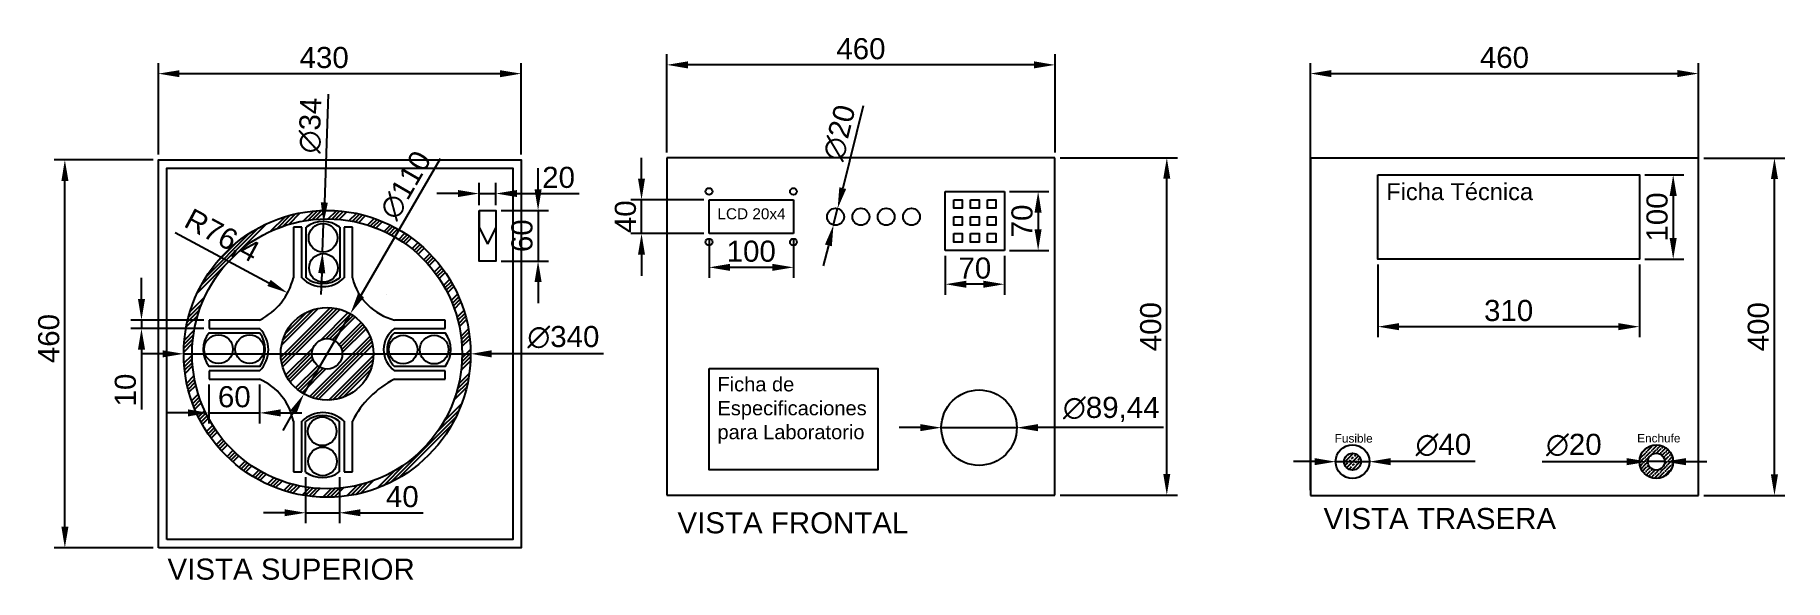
# Model space of a CAD drawing. Header units: millimetres. Extents: x 839 to 2913, y 500 to 1146.
import ezdxf

# ---------------------------------------------------------------- set-up
doc = ezdxf.new("R2010")
doc.units = ezdxf.units.MM
for name, color, linetype in [('Base para butirometros', 162, 'Continuous'), ('Carcasa', 28, 'Continuous'), ('Componentes', 62, 'Continuous'), ('Contornos Internos', 26, 'Continuous'), ('Impresiones 3D', 10, 'Continuous'), ('Portabutirometros', 250, 'Continuous')]:
    doc.layers.add(name, color=color, linetype=linetype)
doc.styles.get("Standard").update_dxf_attribs({"font": 'arial.ttf'})
doc.dimstyles.new('ISO-25', dxfattribs={"dimscale": 10, "dimtxt": 2.5, "dimasz": 2.5, "dimexe": 1.25, "dimexo": 0.625, "dimtad": 1, "dimtxsty": 'Standard', "dimcen": 2.5, "dimadec": 0, "dimazin": 0, "dimtfac": 1, "dimtmove": 0, "dimatfit": 3, "dimfxl": 1, "dimarcsym": 0})
pattern_1 = [(45, (884.812, 437.809), (-13.4704, 13.4704), []), (45, (889.302, 437.809), (-13.4704, 13.4704), []), (45, (893.792, 437.809), (-13.4704, 13.4704), []), (45, (898.282, 437.809), (-13.4704, 13.4704), [])]

# ---------------------------------------------------------------- blocks, each defined once
blk = doc.blocks.new('*D5')
at = {"layer": 'Carcasa', "color": 0, "lineweight": -2, "transparency": 16777216}
for p, q in [((978.6, 997.8), (861.5, 997.8)), ((874, 562.8), (874, 972.8)), ((978.6, 537.8), (861.5, 537.8))]:
    blk.add_line(p, q, dxfattribs=at)
at = {"layer": 'Carcasa', "color": 0, "transparency": 16777216}
for points in [[(869.9, 972.8), (878.2, 972.8), (874, 997.8)], [(869.9, 562.8), (878.2, 562.8), (874, 537.8)]]:
    blk.add_solid(points, dxfattribs=at)
at = {"layer": 'Defpoints', "color": 0, "transparency": 16777216}
for p in [(874, 997.8), (984.8, 997.8), (984.8, 537.8)]:
    blk.add_point(p, dxfattribs=at)
at = {"layer": 'Carcasa', "color": 0, "transparency": 16777216, "insert": (855, 785.9), "char_height": 25, "attachment_point": 5, "rotation": 90}
blk.add_mtext('460', dxfattribs=at)
blk = doc.blocks.new('*D6')
at = {"layer": 'Carcasa', "color": 0, "lineweight": -2, "transparency": 16777216}
for p, q in [((984.8, 1004.1), (984.8, 1112.4)), ((1009.8, 1099.9), (1389.8, 1099.9)), ((1414.8, 1004.1), (1414.8, 1112.4))]:
    blk.add_line(p, q, dxfattribs=at)
at = {"layer": 'Carcasa', "color": 0, "transparency": 16777216}
for points in [[(1009.8, 1104), (1009.8, 1095.7), (984.8, 1099.9)], [(1389.8, 1104), (1389.8, 1095.7), (1414.8, 1099.9)]]:
    blk.add_solid(points, dxfattribs=at)
at = {"layer": 'Defpoints', "color": 0, "transparency": 16777216}
for p in [(1414.8, 1099.9), (984.8, 997.8), (1414.8, 997.8)]:
    blk.add_point(p, dxfattribs=at)
at = {"layer": 'Carcasa', "color": 0, "transparency": 16777216, "insert": (1181.3, 1118.9), "char_height": 25, "attachment_point": 5}
blk.add_mtext('430', dxfattribs=at)
blk = doc.blocks.new('*D8')
at = {"layer": 'Contornos Internos', "color": 0, "lineweight": -2, "transparency": 16777216}
for p, q in [((989.8, 767.8), (964.8, 767.8)), ((1014.8, 767.8), (1354.8, 767.8)), ((1512.2, 767.8), (1379.8, 767.8))]:
    blk.add_line(p, q, dxfattribs=at)
at = {"layer": 'Contornos Internos', "color": 0, "transparency": 16777216}
for points in [[(989.8, 772), (989.8, 763.6), (1014.8, 767.8)], [(1379.8, 772), (1379.8, 763.6), (1354.8, 767.8)]]:
    blk.add_solid(points, dxfattribs=at)
at = {"layer": 'Defpoints', "color": 0, "transparency": 16777216}
for p in [(1014.8, 767.8), (1354.8, 767.8)]:
    blk.add_point(p, dxfattribs=at)
at = {"layer": 'Contornos Internos', "color": 0, "transparency": 16777216, "insert": (1464.8, 787.5), "char_height": 25, "attachment_point": 5}
blk.add_mtext('∅340', dxfattribs=at)
blk = doc.blocks.new('*D9')
at = {"layer": 'Base para butirometros', "color": 0, "lineweight": -2, "transparency": 16777216}
blk.add_line((1004.7, 911.5), (1115.9, 851.8), dxfattribs=at)
at = {"layer": 'Base para butirometros', "color": 0, "transparency": 16777216}
blk.add_solid([(1117.9, 855.5), (1114, 848.2), (1138, 840)], dxfattribs=at)
at = {"layer": 'Defpoints', "color": 0, "transparency": 16777216}
for p in [(1070.6, 876.1), (1138, 840)]:
    blk.add_point(p, dxfattribs=at)
at = {"layer": 'Base para butirometros', "color": 0, "transparency": 16777216, "insert": (1059.4, 906.3), "char_height": 25, "attachment_point": 5, "rotation": 331.7826}
blk.add_mtext('R76,4', dxfattribs=at)
blk = doc.blocks.new('*D10')
at = {"layer": 'Base para butirometros', "color": 0, "lineweight": -2, "transparency": 16777216}
for p, q in [((964.8, 832.8), (964.8, 857.8)), ((1038.6, 807.8), (952.3, 807.8)), ((1038.6, 797.8), (952.3, 797.8)), ((964.8, 807.8), (964.8, 797.8)), ((964.8, 772.8), (964.8, 701.9))]:
    blk.add_line(p, q, dxfattribs=at)
at = {"layer": 'Base para butirometros', "color": 0, "transparency": 16777216}
for points in [[(960.6, 832.8), (969, 832.8), (964.8, 807.8)], [(960.6, 772.8), (969, 772.8), (964.8, 797.8)]]:
    blk.add_solid(points, dxfattribs=at)
at = {"layer": 'Defpoints', "color": 0, "transparency": 16777216}
for p in [(964.8, 797.8), (1044.8, 807.8), (1044.8, 797.8)]:
    blk.add_point(p, dxfattribs=at)
at = {"layer": 'Base para butirometros', "color": 0, "transparency": 16777216, "insert": (945.8, 724.9), "char_height": 25, "attachment_point": 5, "rotation": 90}
blk.add_mtext('10', dxfattribs=at)
blk = doc.blocks.new('*D11')
at = {"layer": 'Defpoints', "color": 0, "transparency": 16777216}
for p in [(1180.6, 922.3), (1179.3, 888.3)]:
    blk.add_point(p, dxfattribs=at)
at = {"layer": 'Portabutirometros', "color": 0, "lineweight": -2, "transparency": 16777216}
for p, q in [((1186.2, 1075.5), (1181.5, 947.3)), ((1179.3, 888.3), (1180.6, 922.3)), ((1178.4, 863.3), (1177.5, 838.3))]:
    blk.add_line(p, q, dxfattribs=at)
at = {"layer": 'Portabutirometros', "color": 0, "transparency": 16777216}
for points in [[(1177.3, 947.4), (1185.7, 947.1), (1180.6, 922.3)], [(1174.2, 863.5), (1182.6, 863.2), (1179.3, 888.3)]]:
    blk.add_solid(points, dxfattribs=at)
at = {"layer": 'Portabutirometros', "color": 0, "transparency": 16777216, "insert": (1165.1, 1038.5), "char_height": 25, "attachment_point": 5, "rotation": 87.8973}
blk.add_mtext('∅34', dxfattribs=at)
blk = doc.blocks.new('*D12')
at = {"layer": 'Contornos Internos', "color": 0, "lineweight": -2, "transparency": 16777216}
for p, q in [((1339.8, 957.8), (1314.8, 957.8)), ((1364.8, 944.1), (1364.8, 970.3)), ((1364.8, 957.8), (1384.8, 957.8)), ((1384.8, 944.1), (1384.8, 970.3)), ((1409.8, 957.8), (1483.5, 957.8))]:
    blk.add_line(p, q, dxfattribs=at)
at = {"layer": 'Contornos Internos', "color": 0, "transparency": 16777216}
for points in [[(1339.8, 962), (1339.8, 953.6), (1364.8, 957.8)], [(1409.8, 962), (1409.8, 953.6), (1384.8, 957.8)]]:
    blk.add_solid(points, dxfattribs=at)
at = {"layer": 'Defpoints', "color": 0, "transparency": 16777216}
for p in [(1384.8, 957.8), (1364.8, 937.8), (1384.8, 937.8)]:
    blk.add_point(p, dxfattribs=at)
at = {"layer": 'Contornos Internos', "color": 0, "transparency": 16777216, "insert": (1459.1, 976.8), "char_height": 25, "attachment_point": 5}
blk.add_mtext('20', dxfattribs=at)
blk = doc.blocks.new('*D13')
at = {"layer": 'Contornos Internos', "color": 0, "lineweight": -2, "transparency": 16777216}
for p, q in [((1434.8, 962.8), (1434.8, 987.8)), ((1391.1, 937.8), (1447.3, 937.8)), ((1434.8, 937.8), (1434.8, 877.8)), ((1391.1, 877.8), (1447.3, 877.8)), ((1434.8, 852.8), (1434.8, 827.8))]:
    blk.add_line(p, q, dxfattribs=at)
at = {"layer": 'Contornos Internos', "color": 0, "transparency": 16777216}
for points in [[(1430.6, 962.8), (1439, 962.8), (1434.8, 937.8)], [(1430.6, 852.8), (1439, 852.8), (1434.8, 877.8)]]:
    blk.add_solid(points, dxfattribs=at)
at = {"layer": 'Defpoints', "color": 0, "transparency": 16777216}
for p in [(1384.8, 937.8), (1384.8, 877.8), (1434.8, 877.8)]:
    blk.add_point(p, dxfattribs=at)
at = {"layer": 'Contornos Internos', "color": 0, "transparency": 16777216, "insert": (1415.8, 907.8), "char_height": 25, "attachment_point": 5, "rotation": 90}
blk.add_mtext('60', dxfattribs=at)
blk = doc.blocks.new('*D14')
at = {"layer": 'Base para butirometros', "color": 0, "lineweight": -2, "transparency": 16777216}
for p, q in [((1044.8, 731.6), (1044.8, 685.3)), ((1104.8, 731.6), (1104.8, 685.3)), ((1019.8, 697.8), (994.8, 697.8)), ((1044.8, 697.8), (1104.8, 697.8)), ((1129.8, 697.8), (1154.8, 697.8))]:
    blk.add_line(p, q, dxfattribs=at)
at = {"layer": 'Base para butirometros', "color": 0, "transparency": 16777216}
for points in [[(1019.8, 702), (1019.8, 693.6), (1044.8, 697.8)], [(1129.8, 702), (1129.8, 693.6), (1104.8, 697.8)]]:
    blk.add_solid(points, dxfattribs=at)
at = {"layer": 'Defpoints', "color": 0, "transparency": 16777216}
for p in [(1044.8, 737.8), (1104.8, 737.8), (1104.8, 697.8)]:
    blk.add_point(p, dxfattribs=at)
at = {"layer": 'Base para butirometros', "color": 0, "transparency": 16777216, "insert": (1074.8, 716.8), "char_height": 25, "attachment_point": 5}
blk.add_mtext('60', dxfattribs=at)
blk = doc.blocks.new('*D15')
at = {"layer": 'Base para butirometros', "color": 0, "lineweight": -2, "transparency": 16777216}
for p, q in [((1318.6, 998.9), (1224.9, 837)), ((1157.3, 720.2), (1212.4, 815.4)), ((1144.7, 698.6), (1132.2, 676.9))]:
    blk.add_line(p, q, dxfattribs=at)
at = {"layer": 'Base para butirometros', "color": 0, "transparency": 16777216}
for points in [[(1221.3, 839.1), (1228.5, 835), (1212.4, 815.4)], [(1141.1, 700.7), (1148.3, 696.5), (1157.3, 720.2)]]:
    blk.add_solid(points, dxfattribs=at)
at = {"layer": 'Defpoints', "color": 0, "transparency": 16777216}
for p in [(1212.4, 815.4), (1157.3, 720.2)]:
    blk.add_point(p, dxfattribs=at)
at = {"layer": 'Base para butirometros', "color": 0, "transparency": 16777216, "insert": (1277.8, 967.7), "char_height": 25, "attachment_point": 5, "rotation": 59.9314}
blk.add_mtext('∅110', dxfattribs=at)
blk = doc.blocks.new('*D16')
at = {"layer": 'Defpoints', "color": 0, "transparency": 16777216}
for p in [(1159.3, 627.7), (1199.3, 627.8), (1199.3, 579.4)]:
    blk.add_point(p, dxfattribs=at)
at = {"layer": 'Portabutirometros', "color": 0, "lineweight": -2, "transparency": 16777216}
for p, q in [((1159.3, 621.5), (1159.3, 566.9)), ((1199.3, 621.6), (1199.3, 566.9)), ((1134.3, 579.4), (1109.3, 579.4)), ((1159.3, 579.4), (1199.3, 579.4)), ((1224.3, 579.4), (1298.5, 579.4))]:
    blk.add_line(p, q, dxfattribs=at)
at = {"layer": 'Portabutirometros', "color": 0, "transparency": 16777216}
for points in [[(1134.3, 583.6), (1134.3, 575.3), (1159.3, 579.4)], [(1224.3, 583.6), (1224.3, 575.3), (1199.3, 579.4)]]:
    blk.add_solid(points, dxfattribs=at)
at = {"layer": 'Portabutirometros', "color": 0, "transparency": 16777216, "insert": (1273.9, 598.4), "char_height": 25, "attachment_point": 5}
blk.add_mtext('40', dxfattribs=at)
blk = doc.blocks.new('*D17')
at = {"layer": 'Defpoints', "color": 0, "transparency": 16777216}
for p in [(1912.7, 680.3), (2002.1, 680.3)]:
    blk.add_point(p, dxfattribs=at)
at = {"layer": 'Impresiones 3D', "color": 0, "lineweight": -2, "transparency": 16777216}
for p, q in [((1887.7, 680.3), (1862.7, 680.3)), ((1912.7, 680.3), (2002.1, 680.3)), ((2176.1, 680.3), (2027.1, 680.3))]:
    blk.add_line(p, q, dxfattribs=at)
at = {"layer": 'Impresiones 3D', "color": 0, "transparency": 16777216}
for points in [[(1887.7, 684.5), (1887.7, 676.1), (1912.7, 680.3)], [(2027.1, 684.5), (2027.1, 676.1), (2002.1, 680.3)]]:
    blk.add_solid(points, dxfattribs=at)
at = {"layer": 'Impresiones 3D', "color": 0, "transparency": 16777216, "insert": (2114.1, 702), "char_height": 25, "attachment_point": 5}
blk.add_mtext('∅89,44', dxfattribs=at)
blk = doc.blocks.new('*D18')
at = {"layer": 'Componentes', "color": 0, "lineweight": -2, "transparency": 16777216}
for p, q in [((1637.4, 904.1), (1637.4, 857.8)), ((1737.4, 904.1), (1737.4, 857.8)), ((1712.4, 870.3), (1662.4, 870.3))]:
    blk.add_line(p, q, dxfattribs=at)
at = {"layer": 'Componentes', "color": 0, "transparency": 16777216}
for points in [[(1662.4, 874.5), (1662.4, 866.1), (1637.4, 870.3)], [(1712.4, 874.5), (1712.4, 866.1), (1737.4, 870.3)]]:
    blk.add_solid(points, dxfattribs=at)
at = {"layer": 'Defpoints', "color": 0, "transparency": 16777216}
for p in [(1637.4, 910.3), (1737.4, 910.3), (1637.4, 870.3)]:
    blk.add_point(p, dxfattribs=at)
at = {"layer": 'Componentes', "color": 0, "transparency": 16777216, "insert": (1687.4, 889.3), "char_height": 25, "attachment_point": 5}
blk.add_mtext('100', dxfattribs=at)
blk = doc.blocks.new('*D19')
at = {"layer": 'Componentes', "color": 0, "lineweight": -2, "transparency": 16777216}
for p, q in [((1557.4, 975.3), (1557.4, 1000.3)), ((1631.1, 950.3), (1544.9, 950.3)), ((1557.4, 910.3), (1557.4, 950.3)), ((1631.1, 910.3), (1544.9, 910.3)), ((1557.4, 885.3), (1557.4, 860.3))]:
    blk.add_line(p, q, dxfattribs=at)
at = {"layer": 'Componentes', "color": 0, "transparency": 16777216}
for points in [[(1553.2, 975.3), (1561.5, 975.3), (1557.4, 950.3)], [(1553.2, 885.3), (1561.5, 885.3), (1557.4, 910.3)]]:
    blk.add_solid(points, dxfattribs=at)
at = {"layer": 'Defpoints', "color": 0, "transparency": 16777216}
for p in [(1557.4, 950.3), (1637.4, 950.3), (1637.4, 910.3)]:
    blk.add_point(p, dxfattribs=at)
at = {"layer": 'Componentes', "color": 0, "transparency": 16777216, "insert": (1538.4, 930.3), "char_height": 25, "attachment_point": 5, "rotation": 90}
blk.add_mtext('40', dxfattribs=at)
blk = doc.blocks.new('*D20')
at = {"layer": 'Componentes', "color": 0, "lineweight": -2, "transparency": 16777216}
for p, q in [((1917.4, 884.1), (1917.4, 837.8)), ((1987.4, 884.1), (1987.4, 837.8)), ((1962.4, 850.3), (1942.4, 850.3))]:
    blk.add_line(p, q, dxfattribs=at)
at = {"layer": 'Componentes', "color": 0, "transparency": 16777216}
for points in [[(1942.4, 854.5), (1942.4, 846.1), (1917.4, 850.3)], [(1962.4, 854.5), (1962.4, 846.1), (1987.4, 850.3)]]:
    blk.add_solid(points, dxfattribs=at)
at = {"layer": 'Defpoints', "color": 0, "transparency": 16777216}
for p in [(1917.4, 890.3), (1987.4, 890.3), (1917.4, 850.3)]:
    blk.add_point(p, dxfattribs=at)
at = {"layer": 'Componentes', "color": 0, "transparency": 16777216, "insert": (1952.4, 869.3), "char_height": 25, "attachment_point": 5}
blk.add_mtext('70', dxfattribs=at)
blk = doc.blocks.new('*D21')
at = {"layer": 'Carcasa', "color": 0, "lineweight": -2, "transparency": 16777216}
for p, q in [((2053.6, 1000.3), (2192.4, 1000.3)), ((2179.9, 625.3), (2179.9, 975.3)), ((2053.6, 600.3), (2192.4, 600.3))]:
    blk.add_line(p, q, dxfattribs=at)
at = {"layer": 'Carcasa', "color": 0, "transparency": 16777216}
for points in [[(2175.7, 975.3), (2184, 975.3), (2179.9, 1000.3)], [(2175.7, 625.3), (2184, 625.3), (2179.9, 600.3)]]:
    blk.add_solid(points, dxfattribs=at)
at = {"layer": 'Defpoints', "color": 0, "transparency": 16777216}
for p in [(2047.4, 1000.3), (2179.9, 1000.3), (2047.4, 600.3)]:
    blk.add_point(p, dxfattribs=at)
at = {"layer": 'Carcasa', "color": 0, "transparency": 16777216, "insert": (2160.9, 800), "char_height": 25, "attachment_point": 5, "rotation": 90}
blk.add_mtext('400', dxfattribs=at)
blk = doc.blocks.new('*D22')
at = {"layer": 'Carcasa', "color": 0, "lineweight": -2, "transparency": 16777216}
for p, q in [((1587.4, 1006.6), (1587.4, 1122.8)), ((2047.4, 1006.6), (2047.4, 1122.8)), ((2022.4, 1110.3), (1612.4, 1110.3))]:
    blk.add_line(p, q, dxfattribs=at)
at = {"layer": 'Carcasa', "color": 0, "transparency": 16777216}
for points in [[(1612.4, 1114.5), (1612.4, 1106.1), (1587.4, 1110.3)], [(2022.4, 1114.5), (2022.4, 1106.1), (2047.4, 1110.3)]]:
    blk.add_solid(points, dxfattribs=at)
at = {"layer": 'Defpoints', "color": 0, "transparency": 16777216}
for p in [(1587.4, 1110.3), (1587.4, 1000.3), (2047.4, 1000.3)]:
    blk.add_point(p, dxfattribs=at)
at = {"layer": 'Carcasa', "color": 0, "transparency": 16777216, "insert": (1817.4, 1129.3), "char_height": 25, "attachment_point": 5}
blk.add_mtext('460', dxfattribs=at)
blk = doc.blocks.new('*D23')
at = {"layer": 'Componentes', "color": 0, "lineweight": -2, "transparency": 16777216}
for p, q in [((1993.6, 960.3), (2039.9, 960.3)), ((2027.4, 935.3), (2027.4, 915.3)), ((1993.6, 890.3), (2039.9, 890.3))]:
    blk.add_line(p, q, dxfattribs=at)
at = {"layer": 'Componentes', "color": 0, "transparency": 16777216}
for points in [[(2023.2, 935.3), (2031.5, 935.3), (2027.4, 960.3)], [(2023.2, 915.3), (2031.5, 915.3), (2027.4, 890.3)]]:
    blk.add_solid(points, dxfattribs=at)
at = {"layer": 'Defpoints', "color": 0, "transparency": 16777216}
for p in [(1987.4, 960.3), (1987.4, 890.3), (2027.4, 890.3)]:
    blk.add_point(p, dxfattribs=at)
at = {"layer": 'Componentes', "color": 0, "transparency": 16777216, "insert": (2008.4, 925.3), "char_height": 25, "attachment_point": 5, "rotation": 90}
blk.add_mtext('70', dxfattribs=at)
blk = doc.blocks.new('*D24')
at = {"layer": 'Defpoints', "color": 0, "transparency": 16777216}
for p in [(1789.8, 940), (1784.9, 920.6)]:
    blk.add_point(p, dxfattribs=at)
at = {"layer": 'Impresiones 3D', "color": 0, "lineweight": -2, "transparency": 16777216}
for p, q in [((1820.2, 1061.7), (1795.9, 964.3)), ((1784.9, 920.6), (1789.8, 940)), ((1778.9, 896.3), (1772.8, 872.1))]:
    blk.add_line(p, q, dxfattribs=at)
at = {"layer": 'Impresiones 3D', "color": 0, "transparency": 16777216}
for points in [[(1791.8, 965.3), (1799.9, 963.2), (1789.8, 940)], [(1774.8, 897.4), (1782.9, 895.3), (1784.9, 920.6)]]:
    blk.add_solid(points, dxfattribs=at)
at = {"layer": 'Impresiones 3D', "color": 0, "transparency": 16777216, "insert": (1791.9, 1029.9), "char_height": 25, "attachment_point": 5, "rotation": 75.9638}
blk.add_mtext('∅20', dxfattribs=at)
blk = doc.blocks.new('*D25')
at = {"layer": 'Carcasa', "color": 0, "lineweight": -2, "transparency": 16777216}
for p, q in [((2816.3, 999.9), (2912.5, 999.9)), ((2900, 624.9), (2900, 974.9)), ((2816.3, 599.9), (2912.5, 599.9))]:
    blk.add_line(p, q, dxfattribs=at)
at = {"layer": 'Carcasa', "color": 0, "transparency": 16777216}
for points in [[(2895.8, 974.9), (2904.2, 974.9), (2900, 999.9)], [(2895.8, 624.9), (2904.2, 624.9), (2900, 599.9)]]:
    blk.add_solid(points, dxfattribs=at)
at = {"layer": 'Defpoints', "color": 0, "transparency": 16777216}
for p in [(2810, 999.9), (2900, 999.9), (2810, 599.9)]:
    blk.add_point(p, dxfattribs=at)
at = {"layer": 'Carcasa', "color": 0, "transparency": 16777216, "insert": (2881, 799.9), "char_height": 25, "attachment_point": 5, "rotation": 90}
blk.add_mtext('400', dxfattribs=at)
blk = doc.blocks.new('*D26')
at = {"layer": 'Carcasa', "color": 0, "lineweight": -2, "transparency": 16777216}
for p, q in [((2350, 606.1), (2350, 1112.5)), ((2375, 1100), (2785, 1100)), ((2810, 606.1), (2810, 1112.5))]:
    blk.add_line(p, q, dxfattribs=at)
at = {"layer": 'Carcasa', "color": 0, "transparency": 16777216}
for points in [[(2375, 1104.2), (2375, 1095.8), (2350, 1100)], [(2785, 1104.2), (2785, 1095.8), (2810, 1100)]]:
    blk.add_solid(points, dxfattribs=at)
at = {"layer": 'Defpoints', "color": 0, "transparency": 16777216}
for p in [(2810, 1100), (2350, 599.9), (2810, 599.9)]:
    blk.add_point(p, dxfattribs=at)
at = {"layer": 'Carcasa', "color": 0, "transparency": 16777216, "insert": (2580, 1119), "char_height": 25, "attachment_point": 5}
blk.add_mtext('460', dxfattribs=at)
blk = doc.blocks.new('*D27')
at = {"layer": 'Defpoints', "color": 0, "transparency": 16777216}
for p in [(2430, 880), (2740, 880), (2430, 800)]:
    blk.add_point(p, dxfattribs=at)
at = {"layer": 'Portabutirometros', "color": 0, "lineweight": -2, "transparency": 16777216}
for p, q in [((2430, 873.8), (2430, 787.5)), ((2740, 873.8), (2740, 787.5)), ((2715, 800), (2455, 800))]:
    blk.add_line(p, q, dxfattribs=at)
at = {"layer": 'Portabutirometros', "color": 0, "transparency": 16777216}
for points in [[(2455, 804.2), (2455, 795.8), (2430, 800)], [(2715, 804.2), (2715, 795.8), (2740, 800)]]:
    blk.add_solid(points, dxfattribs=at)
at = {"layer": 'Portabutirometros', "color": 0, "transparency": 16777216, "insert": (2585, 819), "char_height": 25, "attachment_point": 5}
blk.add_mtext('310', dxfattribs=at)
blk = doc.blocks.new('*D28')
at = {"layer": 'Defpoints', "color": 0, "transparency": 16777216}
for p in [(2740, 980), (2740, 880), (2780, 880)]:
    blk.add_point(p, dxfattribs=at)
at = {"layer": 'Portabutirometros', "color": 0, "lineweight": -2, "transparency": 16777216}
for p, q in [((2746.3, 980), (2792.5, 980)), ((2780, 955), (2780, 905)), ((2746.3, 880), (2792.5, 880))]:
    blk.add_line(p, q, dxfattribs=at)
at = {"layer": 'Portabutirometros', "color": 0, "transparency": 16777216}
for points in [[(2775.8, 955), (2784.2, 955), (2780, 980)], [(2775.8, 905), (2784.2, 905), (2780, 880)]]:
    blk.add_solid(points, dxfattribs=at)
at = {"layer": 'Portabutirometros', "color": 0, "transparency": 16777216, "insert": (2761, 930), "char_height": 25, "attachment_point": 5, "rotation": 90}
blk.add_mtext('100', dxfattribs=at)
blk = doc.blocks.new('*D29')
at = {"layer": 'Componentes', "color": 0, "lineweight": -2, "transparency": 16777216}
for p, q in [((2355, 640), (2330, 640)), ((2380, 640), (2420, 640)), ((2545.4, 640), (2445, 640))]:
    blk.add_line(p, q, dxfattribs=at)
at = {"layer": 'Componentes', "color": 0, "transparency": 16777216}
for points in [[(2355, 644.2), (2355, 635.8), (2380, 640)], [(2445, 644.2), (2445, 635.8), (2420, 640)]]:
    blk.add_solid(points, dxfattribs=at)
at = {"layer": 'Defpoints', "color": 0, "transparency": 16777216}
for p in [(2380, 640), (2420, 640)]:
    blk.add_point(p, dxfattribs=at)
at = {"layer": 'Componentes', "color": 0, "transparency": 16777216, "insert": (2507.7, 659.7), "char_height": 25, "attachment_point": 5}
blk.add_mtext('∅40', dxfattribs=at)
blk = doc.blocks.new('*D31')
at = {"layer": 'Componentes', "color": 0, "lineweight": -2, "transparency": 16777216}
for p, q in [((2624.6, 640), (2725, 640)), ((2770, 640), (2750, 640)), ((2795, 640), (2820, 640))]:
    blk.add_line(p, q, dxfattribs=at)
at = {"layer": 'Componentes', "color": 0, "transparency": 16777216}
for points in [[(2725, 644.2), (2725, 635.8), (2750, 640)], [(2795, 644.2), (2795, 635.8), (2770, 640)]]:
    blk.add_solid(points, dxfattribs=at)
at = {"layer": 'Defpoints', "color": 0, "transparency": 16777216}
for p in [(2750, 640), (2770, 640)]:
    blk.add_point(p, dxfattribs=at)
at = {"layer": 'Componentes', "color": 0, "transparency": 16777216, "insert": (2662.3, 659.7), "char_height": 25, "attachment_point": 5}
blk.add_mtext('∅20', dxfattribs=at)

msp = doc.modelspace()

# ---------------------------------------------------------------- hatches: boundary and pattern name
at = {"layer": 'Base para butirometros'}
h = msp.add_hatch(dxfattribs=at)
h.set_pattern_fill('ANSI34', color=256)
h.set_pattern_definition(pattern_1)
h.paths.add_polyline_path([(1129.812, 767.809, 1), (1239.812, 767.809, 1)])
h.paths.add_polyline_path([(1202.812, 767.809, -1), (1166.812, 767.809, -1)], flags=16)
at = {"layer": 'Componentes'}
h = msp.add_hatch(dxfattribs=at)
h.set_pattern_fill('ANSI33', color=256)
h.paths.add_polyline_path([(2410, 640, 1), (2390, 640, 1)])
h = msp.add_hatch(dxfattribs=at)
h.set_pattern_fill('ANSI36', color=256)
h.paths.add_polyline_path([(2740, 640, 1), (2780, 640, 1)])
h.paths.add_polyline_path([(2770, 640, -1), (2750, 640, -1)], flags=16)
at = {"layer": 'Contornos Internos'}
h = msp.add_hatch(dxfattribs=at)
h.set_pattern_fill('ANSI34', color=256)
h.set_pattern_definition(pattern_1)
h.paths.add_polyline_path([(1129.812, 767.809, 1), (1239.812, 767.809, 1)], flags=0)
h.paths.add_polyline_path([(1202.812, 767.809, -1), (1166.812, 767.809, -1)], flags=0)
h.paths.add_polyline_path([(1014.812, 767.809, 1), (1354.812, 767.809, 1)])
h.paths.add_polyline_path([(1344.812, 767.809, -1), (1024.812, 767.809, -1)], flags=16)
h.paths.add_polyline_path([(1239.812, 767.809, -1), (1129.812, 767.809, -1)], flags=0)

# ---------------------------------------------------------------- linework, layer by layer
at = {"layer": 'Base para butirometros'}
for p, q in [((1154.812, 917.809), (1144.812, 917.809)), ((1144.812, 917.809), (1144.812, 857.809)), ((1154.812, 857.809), (1154.812, 917.809)), ((1214.812, 917.809), (1204.812, 917.809)), ((1204.812, 917.809), (1204.812, 857.809)), ((1214.812, 857.809), (1214.812, 917.809)), ((1104.812, 807.809), (1044.812, 807.809)), ((1044.812, 807.809), (1044.812, 797.809)), ((1044.812, 797.809), (1104.812, 797.809)), ((1324.812, 807.809), (1264.812, 807.809)), ((1264.812, 797.809), (1324.812, 797.809)), ((1324.812, 797.809), (1324.812, 807.809)), ((1104.812, 747.809), (1044.812, 747.809)), ((1044.812, 747.809), (1044.812, 737.809)), ((1324.812, 747.809), (1264.812, 747.809)), ((1324.812, 737.809), (1324.812, 747.809)), ((1044.812, 737.809), (1104.812, 737.809)), ((1264.812, 737.809), (1324.812, 737.809)), ((1144.812, 687.809), (1144.812, 627.809)), ((1154.812, 627.809), (1154.812, 687.809)), ((1204.812, 687.809), (1204.812, 627.809)), ((1214.812, 627.809), (1214.812, 687.809)), ((1144.812, 627.809), (1154.812, 627.809)), ((1204.812, 627.809), (1214.812, 627.809))]:
    msp.add_line(p, q, dxfattribs=at)
for points in [[(1254.812, 837.809), (1254.812, 837.809), (1254.812, 837.809), (1254.812, 837.809), (1254.812, 837.809), (1254.812, 837.809), (1254.812, 837.809)], [(1254.812, 837.809), (1254.812, 837.809), (1254.812, 837.809)]]:
    msp.add_lwpolyline(points, dxfattribs=at)
for radius in [55, 18]:
    msp.add_circle((1184.812, 767.809), radius, dxfattribs=at)
for centre, radius, start, end in [((1070.645, 876.142), 76.399, 296.565051, 346.115332), ((1179.812, 882.809), 35.355, 225, 315), ((1281.478, 874.475), 68.718, 194.036243, 255.963757), ((1079.812, 772.809), 35.355, 315, 45), ((1282.317, 772.809), 30.519, 125, 235), ((1076.728, 674.342), 69.403, 11.188635, 66.130982), ((1314.812, 637.809), 111.803, 116.565051, 153.434949), ((1179.812, 662.809), 35.355, 45, 135)]:
    msp.add_arc(centre, radius, start, end, dxfattribs=at)
at = {"layer": 'Carcasa'}
for p, q in [((2047.374, 1000.303), (1587.374, 1000.303)), ((1587.374, 1000.303), (1587.374, 600.303)), ((2047.374, 600.303), (2047.374, 1000.303)), ((2810.026, 999.851), (2350.026, 999.851)), ((2350.026, 999.851), (2350.026, 599.851)), ((2810.026, 599.851), (2810.026, 999.851)), ((1587.374, 600.303), (2047.374, 600.303)), ((2350.026, 599.851), (2810.026, 599.851))]:
    msp.add_line(p, q, dxfattribs=at)
for points in [[(984.812, 537.809), (984.812, 997.809), (1414.812, 997.809), (1414.812, 537.809), (984.812, 537.809)], [(994.812, 547.809), (994.812, 987.809), (1404.812, 987.809), (1404.812, 547.809), (994.812, 547.809)]]:
    msp.add_lwpolyline(points, dxfattribs=at)
at = {"layer": 'Componentes'}
for p, q in [((1917.374, 960.303), (1987.374, 960.303)), ((1917.374, 890.303), (1917.374, 960.303)), ((1987.374, 960.303), (1987.374, 890.303)), ((1637.374, 950.303), (1737.374, 950.303)), ((1637.374, 910.303), (1637.374, 950.303)), ((1737.374, 950.303), (1737.374, 910.303)), ((1737.374, 910.303), (1637.374, 910.303)), ((1987.374, 890.303), (1917.374, 890.303))]:
    msp.add_line(p, q, dxfattribs=at)
for points in [[(1927.374, 950.303), (1937.374, 950.303), (1937.374, 940.303), (1927.374, 940.303)], [(1947.374, 950.303), (1957.374, 950.303), (1957.374, 940.303), (1947.374, 940.303)], [(1967.374, 950.303), (1977.374, 950.303), (1977.374, 940.303), (1967.374, 940.303)], [(1927.374, 930.303), (1937.374, 930.303), (1937.374, 920.303), (1927.374, 920.303)], [(1947.374, 930.303), (1957.374, 930.303), (1957.374, 920.303), (1947.374, 920.303)], [(1967.374, 930.303), (1977.374, 930.303), (1977.374, 920.303), (1967.374, 920.303)], [(1927.374, 910.303), (1937.374, 910.303), (1937.374, 900.303), (1927.374, 900.303)], [(1947.374, 910.303), (1957.374, 910.303), (1957.374, 900.303), (1947.374, 900.303)], [(1967.374, 910.303), (1977.374, 910.303), (1977.374, 900.303), (1967.374, 900.303)]]:
    msp.add_lwpolyline(points, close=True, dxfattribs=at)
for centre, radius in [((1637.374, 960.303), 4), ((1737.374, 960.303), 4), ((1637.374, 900.303), 4), ((1737.374, 900.303), 4), ((2400, 640), 20), ((2400, 640), 10), ((2760, 640), 20), ((2760, 640), 10)]:
    msp.add_circle(centre, radius, dxfattribs=at)
at = {"layer": 'Contornos Internos'}
for p, q in [((1364.812, 937.809), (1364.812, 917.809)), ((1384.812, 937.809), (1384.812, 917.809)), ((1364.812, 917.809), (1374.812, 897.809)), ((1384.812, 917.809), (1374.812, 897.809))]:
    msp.add_line(p, q, dxfattribs=at)
msp.add_lwpolyline([(1364.812, 937.809), (1384.812, 937.809), (1384.812, 877.809), (1364.812, 877.809)], close=True, dxfattribs=at)
for radius in [170, 160]:
    msp.add_circle((1184.812, 767.809), radius, dxfattribs=at)
at = {"layer": 'Impresiones 3D'}
for centre, radius in [((1787.374, 930.303), 10), ((1817.374, 930.303), 10), ((1847.374, 930.303), 10), ((1877.374, 930.303), 10), ((1957.374, 680.303), 44.721)]:
    msp.add_circle(centre, radius, dxfattribs=at)
at = {"layer": 'Portabutirometros'}
for p, q in [((1159.781, 857.768), (1159.838, 917.768)), ((1199.718, 917.838), (1199.781, 857.838)), ((1044.812, 792.809), (1104.812, 792.871)), ((1264.638, 792.746), (1324.638, 792.808)), ((1104.882, 752.872), (1044.882, 752.929)), ((1324.709, 752.809), (1264.709, 752.866)), ((1159.257, 627.736), (1159.315, 687.736)), ((1199.194, 687.807), (1199.257, 627.807))]:
    msp.add_line(p, q, dxfattribs=at)
for points in [[(2430, 980), (2740, 980), (2740, 880), (2430, 880)], [(1637.374, 750.303), (1837.374, 750.303), (1837.374, 630.303), (1637.374, 630.303)]]:
    msp.add_lwpolyline(points, close=True, dxfattribs=at)
for centre in [(1179.946, 905.28), (1180.373, 869.657), (1056.106, 773.344), (1092.948, 773.322), (1274.812, 772.809), (1311.654, 772.786), (1178.996, 675.981), (1179.424, 640.358)]:
    msp.add_circle(centre, 17, dxfattribs=at)
for centre, radius, start, end in [((1179.823, 892.442), 32.261, 51.925818, 128.277647), ((1179.733, 884.584), 33.424, 233.348592, 306.854278), ((1070.208, 772.914), 32.261, 141.925818, 218.277647), ((1078.066, 772.824), 33.424, 323.348592, 36.854278), ((1282.625, 772.837), 26.83, 132.096722, 228.106743), ((1297.893, 772.761), 33.424, 323.348592, 36.854278), ((1179.3, 662.41), 32.261, 51.925818, 128.277647), ((1179.21, 654.552), 33.424, 233.348592, 306.854278)]:
    msp.add_arc(centre, radius, start, end, dxfattribs=at)

# ---------------------------------------------------------------- texts
at = {"attachment_point": 1}
for s, width, insert, char_height in [('Ficha Técnica', 290, (2440, 970), 20), ('LCD 20x4', 80, (1647.374, 940.303), 13), ('Ficha de Especificaciones para Laboratorio ', 180, (1647.374, 740.303), 17)]:
    msp.add_mtext_dynamic_manual_height_columns(s, width=width, gutter_width=12.5, heights=[0], dxfattribs=dict(at, insert=insert, char_height=char_height))
at = {"layer": 'Componentes', "char_height": 10, "attachment_point": 1}
for s, insert in [('Fusible', (2378.876, 672.62)), ('Enchufe', (2737.331, 672.814))]:
    msp.add_mtext_dynamic_manual_height_columns(s, width=40, gutter_width=12.5, heights=[0], dxfattribs=dict(at, insert=insert))
at = {"layer": 'Portabutirometros', "char_height": 25, "attachment_point": 1}
for s, insert in [('VISTA TRASERA', (2365.626, 585.079)), ('VISTA FRONTAL', (1600, 580)), ('VISTA SUPERIOR', (995.626, 525.079))]:
    msp.add_mtext_dynamic_manual_height_columns(s, width=440, gutter_width=12.5, heights=[0], dxfattribs=dict(at, insert=insert))

# ---------------------------------------------------------------- dimensions: what is measured, and where the dimension line sits
at = {"layer": 'Base para butirometros'}
dim = msp.add_diameter_dim_2p(p1=(1157.255, 720.21), p2=(1212.369, 815.407), dimstyle='ISO-25', dxfattribs=at)
dim.commit()
dim.dimension.update_dxf_attribs({"geometry": '*D15', "text_midpoint": (1294.812, 957.809), "dimtype": 163})
dim = msp.add_radius_dim(center=(1070.645, 876.142), mpoint=(1137.965, 840.019), dimstyle='ISO-25', dxfattribs=at)
dim.commit()
dim.dimension.update_dxf_attribs({"geometry": '*D9', "text_midpoint": (1049.293, 887.599), "dimtype": 164})
dim = msp.add_aligned_dim(p1=(1044.812, 807.809), p2=(1044.812, 797.809), distance=-80, dimstyle='ISO-25', dxfattribs=at)
dim.commit()
dim.dimension.update_dxf_attribs({"geometry": '*D10', "text_midpoint": (945.797, 724.872)})
dim = msp.add_linear_dim(base=(1104.812, 697.809), p1=(1044.812, 737.809), p2=(1104.812, 737.809), dimstyle='ISO-25', dxfattribs=at)
dim.commit()
dim.dimension.update_dxf_attribs({"geometry": '*D14', "text_midpoint": (1074.812, 716.823)})
at = {"layer": 'Carcasa'}
dim = msp.add_linear_dim(base=(1587.374, 1110.303), p1=(2047.374, 1000.303), p2=(1587.374, 1000.303), dimstyle='ISO-25', dxfattribs=at)
dim.commit()
dim.dimension.update_dxf_attribs({"geometry": '*D22', "text_midpoint": (1817.374, 1129.318)})
for base, p1, p2, picture, middle in [((1414.812, 1099.874), (984.812, 997.809), (1414.812, 997.809), '*D6', (1181.296, 1099.874)), ((2810.026, 1100), (2350.026, 599.851), (2810.026, 599.851), '*D26', (2580, 1100))]:
    dim = msp.add_linear_dim(base=base, p1=p1, p2=p2, dimstyle='ISO-25', dxfattribs=at)
    dim.commit()
    dim.dimension.update_dxf_attribs({"geometry": picture, "text_midpoint": middle, "dimtype": 160})
for base, p1, p2, picture, middle in [((874.025, 997.809), (984.812, 537.809), (984.812, 997.809), '*D5', (874.025, 785.857)), ((2179.874, 1000.303), (2047.374, 600.303), (2047.374, 1000.303), '*D21', (2179.874, 800))]:
    dim = msp.add_linear_dim(base=base, p1=p1, p2=p2, angle=90, dimstyle='ISO-25', dxfattribs=at)
    dim.commit()
    dim.dimension.update_dxf_attribs({"geometry": picture, "text_midpoint": middle, "dimtype": 160})
dim = msp.add_linear_dim(base=(2900, 999.851), p1=(2810.026, 599.851), p2=(2810.026, 999.851), angle=90, dimstyle='ISO-25', dxfattribs=at)
dim.commit()
dim.dimension.update_dxf_attribs({"geometry": '*D25', "text_midpoint": (2880.986, 799.851)})
at = {"layer": 'Componentes'}
dim = msp.add_linear_dim(base=(1557.374, 950.303), p1=(1637.374, 910.303), p2=(1637.374, 950.303), angle=90, dimstyle='ISO-25', dxfattribs=at)
dim.commit()
dim.dimension.update_dxf_attribs({"geometry": '*D19', "text_midpoint": (1557.374, 930.303), "dimtype": 160})
dim = msp.add_linear_dim(base=(2027.374, 890.303), p1=(1987.374, 960.303), p2=(1987.374, 890.303), angle=90, dimstyle='ISO-25', dxfattribs=at)
dim.commit()
dim.dimension.update_dxf_attribs({"geometry": '*D23', "text_midpoint": (2008.36, 925.303)})
for base, p1, p2, picture, middle in [((1637.374, 870.303), (1737.374, 910.303), (1637.374, 910.303), '*D18', (1687.374, 889.318)), ((1917.374, 850.303), (1987.374, 890.303), (1917.374, 890.303), '*D20', (1952.374, 869.318))]:
    dim = msp.add_linear_dim(base=base, p1=p1, p2=p2, dimstyle='ISO-25', dxfattribs=at)
    dim.commit()
    dim.dimension.update_dxf_attribs({"geometry": picture, "text_midpoint": middle})
dim = msp.add_diameter_dim_2p(p1=(2380, 640), p2=(2420, 640), dimstyle='ISO-25', dxfattribs=at)
dim.commit()
dim.dimension.update_dxf_attribs({"geometry": '*D29', "text_midpoint": (2507.713, 640)})
dim = msp.add_diameter_dim_2p(p1=(2770, 640), p2=(2750, 640), dimstyle='ISO-25', dxfattribs=at)
dim.commit()
dim.dimension.update_dxf_attribs({"geometry": '*D31', "text_midpoint": (2662.287, 640), "dimtype": 163})
at = {"layer": 'Contornos Internos'}
dim = msp.add_linear_dim(base=(1384.812, 957.809), p1=(1364.812, 937.809), p2=(1384.812, 937.809), dimstyle='ISO-25', dxfattribs=at)
dim.commit()
dim.dimension.update_dxf_attribs({"geometry": '*D12', "text_midpoint": (1459.138, 976.823)})
dim = msp.add_linear_dim(base=(1434.812, 877.809), p1=(1384.812, 937.809), p2=(1384.812, 877.809), angle=90, dimstyle='ISO-25', dxfattribs=at)
dim.commit()
dim.dimension.update_dxf_attribs({"geometry": '*D13', "text_midpoint": (1415.797, 907.809)})
dim = msp.add_diameter_dim_2p(p1=(1014.812, 767.809), p2=(1354.812, 767.809), dimstyle='ISO-25', dxfattribs=at)
dim.commit()
dim.dimension.update_dxf_attribs({"geometry": '*D8', "text_midpoint": (1464.812, 767.809), "dimtype": 163})
at = {"layer": 'Impresiones 3D'}
for p1, p2, picture, middle in [((1784.949, 920.602), (1789.799, 940.005), '*D24', (1791.948, 1029.88)), ((1912.653, 680.303), (2002.095, 680.303), '*D17', (2114.075, 701.986))]:
    dim = msp.add_diameter_dim_2p(p1=p1, p2=p2, dimstyle='ISO-25', dxfattribs=at)
    dim.commit()
    dim.dimension.update_dxf_attribs({"geometry": picture, "text_midpoint": middle})
at = {"layer": 'Portabutirometros'}
dim = msp.add_diameter_dim_2p(p1=(1179.322, 888.291), p2=(1180.569, 922.268), dimstyle='ISO-25', dxfattribs=at)
dim.commit()
dim.dimension.update_dxf_attribs({"geometry": '*D11', "text_midpoint": (1184.812, 1037.809), "dimtype": 163})
dim = msp.add_linear_dim(base=(2780, 880), p1=(2740, 980), p2=(2740, 880), angle=90, dimstyle='ISO-25', dxfattribs=at)
dim.commit()
dim.dimension.update_dxf_attribs({"geometry": '*D28', "text_midpoint": (2760.986, 930)})
for base, p1, p2, picture, middle in [((2430, 800), (2740, 880), (2430, 880), '*D27', (2585, 819.023)), ((1199.257, 579.421), (1159.257, 627.736), (1199.257, 627.807), '*D16', (1273.874, 598.436))]:
    dim = msp.add_linear_dim(base=base, p1=p1, p2=p2, dimstyle='ISO-25', dxfattribs=at)
    dim.commit()
    dim.dimension.update_dxf_attribs({"geometry": picture, "text_midpoint": middle})

doc.saveas('drawing.dxf')
